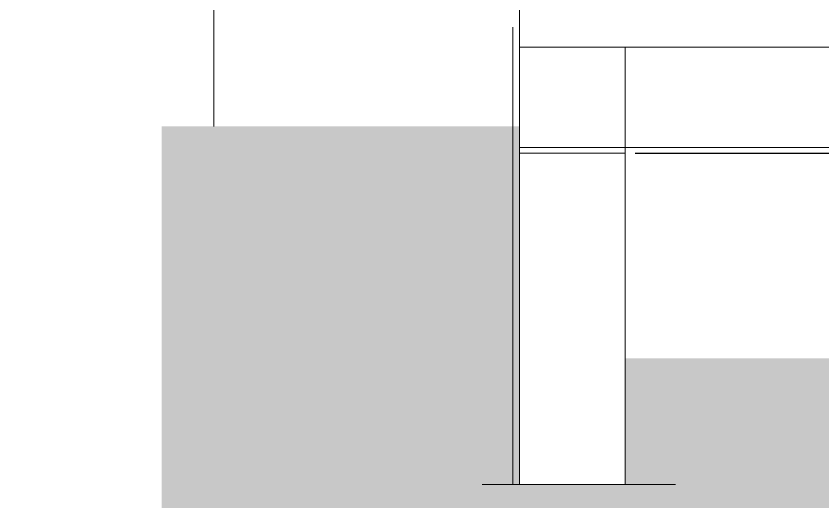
# Model space of a CAD drawing. Header units: metres. Extents: x -12536 to 12621, y -17191 to 9596.
# Drawn here: x -11442.5 to -11289.5, y -11760.4 to -11668.3 of the extents above; entities that cross this region are included whole.
import ezdxf
from ezdxf.lldxf.tags import DXFTag

# ---------------------------------------------------------------- set-up
doc = ezdxf.new("R2010")
doc.units = ezdxf.units.M
doc.header["$MEASUREMENT"] = 0
doc.layers.add('Calque commun', color=7, linetype='Continuous')
doc.layers.add('Cotations', color=7, linetype='Continuous')
tags = doc.linetypes.add('HIDDEN', pattern=[0.375, 0.25, -0.125]).pattern_tags.tags
tags[6:7] = [DXFTag(74, 4), DXFTag(75, 0), DXFTag(340, '0'), DXFTag(46, 1.0), DXFTag(50, 0.0), DXFTag(44, 0.0), DXFTag(45, 0.0)]
tags[4:5] = [DXFTag(74, 4), DXFTag(75, 0), DXFTag(340, '0'), DXFTag(46, 1.0), DXFTag(50, 0.0), DXFTag(44, 0.0), DXFTag(45, 0.0)]
tags = doc.linetypes.add('HIDDENX2', pattern=[0.75, 0.5, -0.25]).pattern_tags.tags
tags[6:7] = [DXFTag(74, 4), DXFTag(75, 0), DXFTag(340, '0'), DXFTag(46, 1.0), DXFTag(50, 0.0), DXFTag(44, 0.0), DXFTag(45, 0.0)]
tags[4:5] = [DXFTag(74, 4), DXFTag(75, 0), DXFTag(340, '0'), DXFTag(46, 1.0), DXFTag(50, 0.0), DXFTag(44, 0.0), DXFTag(45, 0.0)]

msp = doc.modelspace()

# ---------------------------------------------------------------- hatches: boundary and pattern name
at = {"layer": 'Calque commun', "linetype": 'Continuous', "lineweight": 20, "true_color": 0xc0c0c0}
msp.add_hatch(color=9, dxfattribs=at).paths.add_polyline_path([(-10367.564, -11781.409), (-10367.564, -11674.182), (-10686.989, -11674.182), (-10686.989, -11734.675), (-10686.989, -11757.076), (-10706.988, -11757.076), (-10706.988, -11733.181), (-11326.99, -11733.181), (-11326.99, -11757.076), (-11346.989, -11757.076), (-11346.989, -11689.182), (-11414.874, -11689.182), (-11414.874, -11781.409)])

# ---------------------------------------------------------------- linework, layer by layer
at = {"layer": 'Calque commun', "color": 7, "linetype": 'Continuous', "lineweight": 20}
for p, q in [((-11346.989, -11665.286), (-11346.989, -11674.182)), ((-11346.989, -11757.076), (-11346.989, -11669.181)), ((-11346.989, -11757.076), (-11346.989, -11674.182)), ((-10686.988, -11674.182), (-11346.989, -11674.182)), ((-11326.99, -11693.182), (-11326.99, -11674.182)), ((-11316.989, -11674.182), (-11316.989, -11674.182)), ((-11316.989, -11674.182), (-11316.989, -11674.182)), ((-11316.989, -11674.182), (-11316.989, -11674.182)), ((-11316.989, -11674.182), (-11316.989, -11674.182)), ((-10706.987, -11693.182), (-11346.989, -11693.182)), ((-11326.99, -11694.271), (-11346.989, -11694.271)), ((-11326.99, -11693.182), (-11326.99, -11757.076)), ((-11326.99, -11695.181), (-11326.99, -11757.076))]:
    msp.add_line(p, q, dxfattribs=at)
at = {"layer": 'Calque commun', "color": 7, "linetype": 'HIDDEN', "lineweight": 20}
msp.add_line((-11348.26, -11670.385), (-11348.26, -11757.076), dxfattribs=at)
at = {"layer": 'Calque commun', "color": 3, "linetype": 'ByBlock', "lineweight": -2}
msp.add_line((-11325.05, -11694.271), (-10705.049, -11694.271), dxfattribs=at)
at = {"layer": 'Calque commun', "color": 7, "linetype": 'HIDDENX2', "lineweight": 20}
msp.add_line((-11317.386, -11757.076), (-11354.091, -11757.076), dxfattribs=at)
at = {"layer": 'Cotations', "color": 7, "linetype": 'Continuous', "lineweight": 5}
msp.add_polyline3d([(-11404.989, -11689.182, 0), (-11404.989, -11407.439, 0)], dxfattribs=at)

# ---------------------------------------------------------------- meshes
at = {"layer": 'Calque commun', "color": 7, "linetype": 'Continuous', "lineweight": 5}
mesh = msp.add_polyface(dxfattribs=at)
corners = [(-6255.473, -10253.272), (-12255.473, -10253.272), (-12255.473, -14453.272), (-6255.473, -14453.272)]
mesh.append_faces([[corners[k] for k in face] for face in [(0, 1, 2, 3)]], dxfattribs={"color": 7})

doc.saveas('drawing.dxf')
